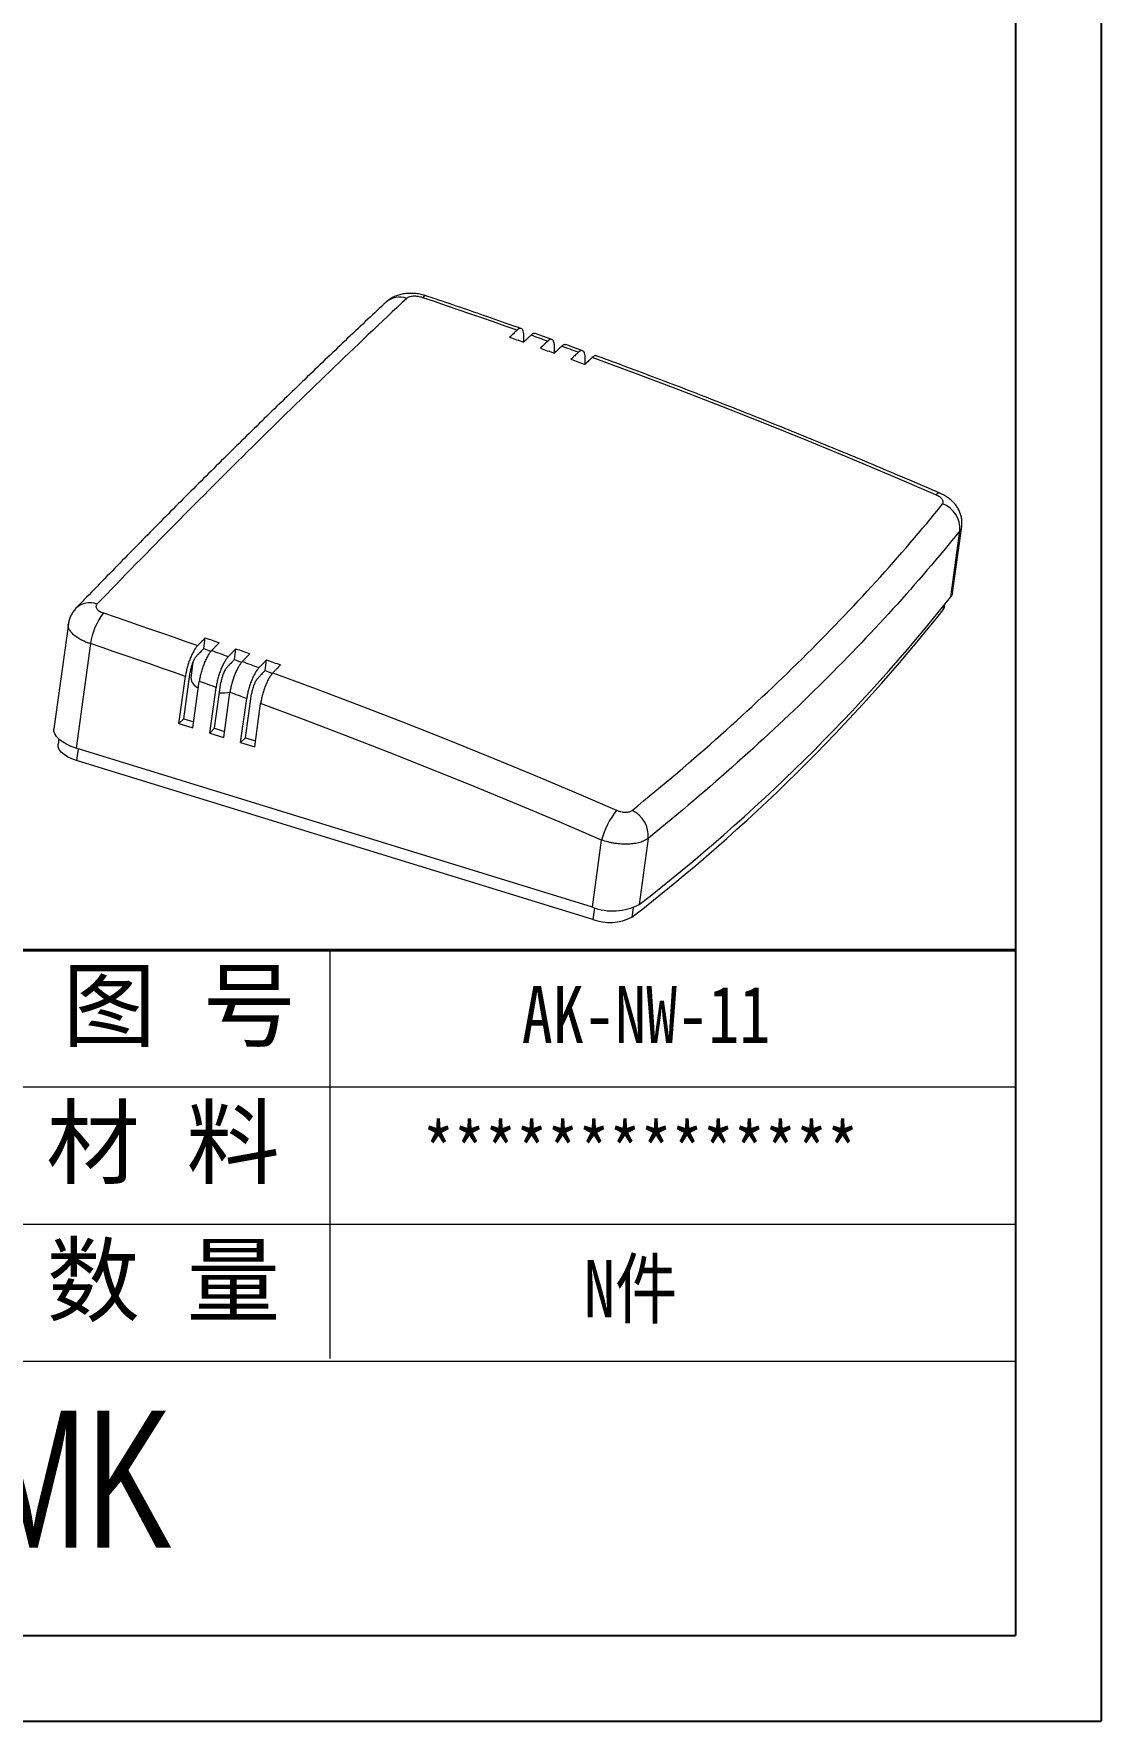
# Model space of a CAD drawing. Header units: inches. Extents: x 1477 to 2707, y 530 to 940.
# Drawn here: x 1935.1 to 2056.6, y 530.1 to 722.2 of the extents above; entities that cross this region are included whole.
import ezdxf

# ---------------------------------------------------------------- set-up
doc = ezdxf.new("R2010")
doc.units = ezdxf.units.IN
doc.layers.add('文字', color=81, linetype='Continuous')
doc.layers.add('粗实线', color=7, linetype='Continuous', lineweight=30)
doc.layers.add('细实线', color=3, linetype='Continuous', lineweight=9)
doc.styles.get("Standard").update_dxf_attribs({"font": 'txt', "bigfont": 'gbcbig.shx'})
doc.styles.add('宋体', font='', dxfattribs={"width": 0.8, "height": 3.5})
doc.styles.add('长仿宋', font='', dxfattribs={"width": 0.7, "height": 4})
doc.styles.get('宋体').set_extended_font_data('SimSun')
doc.styles.get('长仿宋').set_extended_font_data('SimSun')

msp = doc.modelspace()

# ---------------------------------------------------------------- linework, layer by layer
for p, q in [((2056.57, 939.65), (2056.57, 530.067)), ((2046.818, 929.898), (2046.818, 539.819)), ((1492.292, 539.819), (2046.818, 539.819)), ((1477.302, 530.067), (2056.57, 530.067))]:
    msp.add_line(p, q)
at = {"color": 7, "linetype": 'Continuous', "lineweight": 15}
for p, q in [((1994.066, 687.34), (1992.162, 688.023)), ((1997.555, 686.074), (1995.653, 686.767)), ((2039.452, 658.05), (2040.481, 665.575)), ((2039.664, 658.531), (2040.693, 666.057)), ((2038.743, 656.966), (2038.774, 657.187)), ((1939.046, 654.977), (1937.411, 643.026)), ((1954.453, 652.168), (1954.622, 653.399)), ((1941.557, 652.732), (1939.93, 640.834)), ((1957.944, 650.921), (1958.112, 652.153)), ((1952.176, 644.176), (1952.909, 649.536)), ((1953.225, 650.637), (1952.979, 648.84)), ((1961.432, 649.656), (1961.6, 650.888)), ((1951.629, 643.635), (1952.362, 648.995)), ((1953.225, 643.143), (1953.949, 648.431)), ((1955.141, 642.552), (1955.852, 647.748)), ((1955.689, 643.093), (1956.4, 648.289)), ((1956.738, 642.06), (1957.438, 647.175)), ((1958.654, 641.469), (1959.34, 646.482)), ((1959.202, 642.01), (1959.888, 647.023)), ((1960.251, 640.977), (1960.925, 645.901)), ((1951.629, 643.635), (1952.176, 644.176)), ((1951.629, 643.635), (1953.225, 643.143)), ((1952.176, 644.176), (1953.318, 643.824)), ((1937.959, 641.867), (1937.878, 641.27)), ((1955.141, 642.552), (1955.689, 643.093)), ((1955.141, 642.552), (1956.738, 642.06)), ((1955.689, 643.093), (1956.831, 642.741)), ((1958.654, 641.469), (1959.202, 642.01)), ((1959.202, 642.01), (1960.344, 641.658)), ((1998.673, 622.724), (1939.93, 640.834)), ((1958.654, 641.469), (1960.251, 640.977)), ((1998.72, 621.334), (1939.976, 639.444)), ((1998.673, 622.724), (1999.719, 630.37)), ((2005.037, 630.567), (2004.008, 623.041))]:
    msp.add_line(p, q, dxfattribs=at)
at = {"color": 8, "linetype": 'Continuous', "lineweight": 15}
for p, q in [((2038.627, 657.002), (2038.567, 656.565)), ((1940.157, 640.764), (1939.976, 639.444)), ((1998.901, 622.657), (1998.72, 621.334)), ((2003.311, 622.664), (2003.165, 621.599))]:
    msp.add_line(p, q, dxfattribs=at)
at = {"color": 7, "linetype": 'Continuous', "lineweight": 15, "flags": 128}
for points in [[(1990.104, 688.403), (1988.764, 688.876), (1987.424, 689.347), (1986.083, 689.814), (1984.742, 690.28), (1983.4, 690.742), (1982.058, 691.202), (1980.715, 691.659), (1979.372, 692.113)], [(1993.595, 687.156), (1993.357, 687.242), (1993.119, 687.327), (1992.881, 687.413), (1992.643, 687.498), (1992.405, 687.583), (1992.167, 687.668), (1991.929, 687.754), (1991.691, 687.839)], [(1989.26, 687.612), (1989.459, 687.542), (1989.657, 687.472), (1989.856, 687.401), (1990.054, 687.331), (1990.252, 687.26), (1990.451, 687.189), (1990.649, 687.119), (1990.847, 687.048)], [(1992.751, 686.366), (1992.949, 686.294), (1993.148, 686.223), (1993.346, 686.151), (1993.544, 686.08), (1993.742, 686.008), (1993.94, 685.937), (1994.139, 685.865), (1994.337, 685.793)], [(1997.083, 685.891), (1996.845, 685.978), (1996.607, 686.065), (1996.37, 686.151), (1996.132, 686.238), (1995.894, 686.324), (1995.656, 686.411), (1995.418, 686.497), (1995.181, 686.583)], [(1996.239, 685.101), (1996.437, 685.028), (1996.635, 684.956), (1996.833, 684.883), (1997.031, 684.81), (1997.229, 684.738), (1997.428, 684.665), (1997.626, 684.592), (1997.824, 684.519)], [(2037.768, 669.662), (2032.912, 671.743), (2028.046, 673.789), (2023.17, 675.8), (2018.286, 677.774), (2013.394, 679.712), (2008.493, 681.614), (2003.584, 683.48), (1998.667, 685.31)], [(2038.743, 656.966), (2038.706, 656.812), (2038.567, 656.565)], [(2039.664, 658.531), (2039.607, 658.316), (2039.452, 658.05)], [(1943.032, 656.22), (1944.376, 655.766), (1945.718, 655.309), (1947.06, 654.849), (1948.402, 654.387), (1949.744, 653.922), (1951.084, 653.454), (1952.425, 652.983), (1953.765, 652.51)], [(1954.622, 653.399), (1954.82, 653.329), (1955.019, 653.259), (1955.217, 653.188), (1955.415, 653.118), (1955.614, 653.047), (1955.812, 652.977), (1956.01, 652.906), (1956.209, 652.835)], [(1952.362, 648.995), (1951.013, 649.472), (1949.663, 649.946), (1948.314, 650.417), (1946.963, 650.886), (1945.612, 651.351), (1944.261, 651.814), (1942.909, 652.274), (1941.557, 652.732)], [(1954.453, 652.168), (1954.652, 652.098), (1954.85, 652.027), (1955.049, 651.957), (1955.247, 651.886), (1955.288, 651.872)], [(1955.351, 651.946), (1955.589, 651.861), (1955.827, 651.775), (1956.065, 651.69), (1956.303, 651.605), (1956.541, 651.52), (1956.779, 651.434), (1957.017, 651.349), (1957.255, 651.263)], [(1958.112, 652.153), (1958.311, 652.082), (1958.509, 652.01), (1958.707, 651.939), (1958.905, 651.867), (1959.104, 651.795), (1959.302, 651.724), (1959.5, 651.652), (1959.698, 651.58)], [(1957.944, 650.921), (1958.142, 650.85), (1958.34, 650.778), (1958.539, 650.707), (1958.737, 650.635), (1958.779, 650.62)], [(1958.841, 650.69), (1959.079, 650.604), (1959.316, 650.518), (1959.554, 650.431), (1959.792, 650.345), (1960.03, 650.258), (1960.268, 650.172), (1960.505, 650.085), (1960.743, 649.998)], [(1961.432, 649.656), (1961.63, 649.583), (1961.828, 649.511), (1962.026, 649.438), (1962.224, 649.365), (1962.268, 649.349)], [(1961.6, 650.888), (1961.798, 650.815), (1961.997, 650.743), (1962.195, 650.67), (1962.393, 650.598), (1962.591, 650.525), (1962.789, 650.452), (1962.987, 650.379), (1963.185, 650.306)], [(1962.328, 649.417), (1967.244, 647.587), (1972.153, 645.721), (1977.054, 643.819), (1981.947, 641.881), (1986.831, 639.907), (1991.706, 637.896), (1996.572, 635.85), (2001.429, 633.769)], [(1955.852, 647.748), (1955.614, 647.834), (1955.376, 647.919), (1955.138, 648.005), (1954.9, 648.09), (1954.663, 648.176), (1954.425, 648.261), (1954.187, 648.346), (1953.949, 648.431)], [(1959.34, 646.482), (1959.102, 646.569), (1958.865, 646.656), (1958.627, 646.743), (1958.389, 646.829), (1958.151, 646.916), (1957.913, 647.002), (1957.676, 647.089), (1957.438, 647.175)], [(1999.719, 630.37), (1994.901, 632.436), (1990.073, 634.466), (1985.235, 636.461), (1980.39, 638.42), (1975.535, 640.344), (1970.673, 642.232), (1965.802, 644.084), (1960.925, 645.901)], [(1939.93, 640.834), (1939.35, 641.038), (1938.826, 641.278), (1938.369, 641.547), (1937.991, 641.838), (1937.701, 642.144), (1937.506, 642.458), (1937.412, 642.772), (1937.411, 643.026)], [(1939.976, 639.444), (1939.443, 639.635), (1938.967, 639.862), (1938.563, 640.117), (1938.244, 640.393), (1938.019, 640.681), (1937.895, 640.973), (1937.876, 641.259), (1937.878, 641.27)]]:
    msp.add_lwpolyline(points, dxfattribs=at)
at = {"color": 8, "linetype": 'Continuous', "lineweight": 15}
for centre, radius, start, end in [((1976.727, 689.875), 2.309, 69.10965, 131.45995), ((1979.753, 691.839), 0.469, 80.82176, 144.30834), ((2038.142, 669.415), 0.448, 81.7216, 146.54624), ((1941.478, 655.107), 2.273, 68.60896, 133.405)]:
    msp.add_arc(centre, radius, start, end, dxfattribs=at)
at = {"color": 7, "linetype": 'Continuous', "lineweight": 15}
for centre, radius, start, end in [((2037.503, 665.837), 2.99, 354.98183, 70.01688), ((1876.916, 787.162), 207.577, 307.75347, 321.53778), ((1949.05, 651.618), 7.576, 142.596, 171.54848), ((1876.228, 785.52), 207.325, 307.75347, 321.53778), ((1954.284, 648.949), 1.309, 184.76665, 250.66919), ((1956.394, 651.661), 4.54, 268.05714, 283.6426), ((2008.498, 628.083), 9.072, 141.19515, 165.39891), ((2001.793, 630.817), 3.253, 355.59508, 64.45748), ((2000.987, 628.823), 6.523, 249.22716, 297.58533), ((2000.644, 626.488), 5.501, 249.53094, 297.28155)]:
    msp.add_arc(centre, radius, start, end, dxfattribs=at)
for points, knots in [([(1975.202, 691.602), (1974.508, 690.954), (1972.289, 688.879), (1968.534, 685.304), (1963.938, 680.88), (1959.333, 676.384), (1954.72, 671.82), (1950.099, 667.188), (1945.468, 662.482), (1942.073, 659.001), (1940.219, 657.069), (1939.915, 656.752)], [0, 0, 0, 0, 0.0594368, 0.1902251, 0.3209799, 0.4516939, 0.5823557, 0.712981, 0.8436427, 0.9743369, 1, 1, 1, 1]), ([(1977.55, 692.033), (1971.724, 686.572), (1965.872, 680.939), (1954.123, 669.335), (1948.227, 663.364), (1942.307, 657.224)], [0, 0, 0, 0, 0.5, 0.5, 1, 1, 1, 1]), ([(1979.824, 692.297), (1979.703, 692.338), (1979.403, 692.439), (1978.902, 692.539), (1978.33, 692.605), (1977.741, 692.611), (1977.165, 692.552), (1976.63, 692.428), (1976.152, 692.251), (1975.723, 692.02), (1975.405, 691.803), (1975.249, 691.646), (1975.205, 691.602)], [0, 0, 0, 0, 0.0773807, 0.1914017, 0.3041572, 0.4228708, 0.5478663, 0.6595207, 0.7639654, 0.8643757, 0.9620805, 1, 1, 1, 1]), ([(1979.372, 692.113), (1979.288, 692.141), (1979.201, 692.166), (1979.025, 692.208), (1978.933, 692.226), (1978.751, 692.252), (1978.661, 692.261), (1978.483, 692.271), (1978.394, 692.272), (1978.142, 692.261), (1977.986, 692.236), (1977.728, 692.156), (1977.622, 692.1), (1977.55, 692.033)], [0, 0, 0, 0, 0.125, 0.125, 0.25, 0.25, 0.375, 0.375, 0.5, 0.5, 0.75, 0.75, 1, 1, 1, 1]), ([(1990.574, 688.587), (1989.446, 688.985), (1986.189, 690.134), (1982.605, 691.365), (1980.15, 692.194), (1979.828, 692.302)], [0, 0, 0, 0, 0.3155092, 0.9102475, 1, 1, 1, 1]), ([(1990.104, 688.403), (1989.964, 688.272), (1989.824, 688.141), (1989.542, 687.877), (1989.401, 687.745), (1989.26, 687.612)], [0, 0, 0, 0, 0.5, 0.5, 1, 1, 1, 1]), ([(1990.834, 686.995), (1990.855, 687.152), (1990.87, 687.304), (1990.886, 687.59), (1990.886, 687.721), (1990.874, 687.961), (1990.86, 688.071), (1990.819, 688.26), (1990.792, 688.34), (1990.725, 688.47), (1990.684, 688.52), (1990.594, 688.586), (1990.543, 688.602), (1990.431, 688.602), (1990.37, 688.585), (1990.242, 688.518), (1990.175, 688.469), (1990.104, 688.403)], [0, 0, 0, 0, 0.125, 0.125, 0.25, 0.25, 0.375, 0.375, 0.5, 0.5, 0.625, 0.625, 0.75, 0.75, 0.875, 0.875, 1, 1, 1, 1]), ([(1991.691, 687.839), (1991.621, 687.773), (1991.552, 687.708), (1991.412, 687.577), (1991.343, 687.513), (1991.131, 687.314), (1990.989, 687.181), (1990.847, 687.048)], [0, 0, 0, 0, 0.25, 0.25, 0.5, 0.5, 1, 1, 1, 1]), ([(1992.149, 687.986), (1992.114, 688.009), (1991.998, 688.084), (1991.82, 687.958), (1991.695, 687.842), (1991.691, 687.839)], [0, 0, 0, 0, 0.291975, 0.9779418, 1, 1, 1, 1]), ([(1993.595, 687.156), (1993.525, 687.091), (1993.455, 687.026), (1993.316, 686.895), (1993.246, 686.83), (1993.034, 686.631), (1992.893, 686.499), (1992.751, 686.366)], [0, 0, 0, 0, 0.25, 0.25, 0.5, 0.5, 1, 1, 1, 1]), ([(1994.324, 685.747), (1994.346, 685.905), (1994.361, 686.056), (1994.376, 686.343), (1994.377, 686.474), (1994.364, 686.714), (1994.351, 686.824), (1994.31, 687.013), (1994.283, 687.093), (1994.216, 687.223), (1994.175, 687.273), (1994.084, 687.339), (1994.033, 687.356), (1993.921, 687.355), (1993.86, 687.338), (1993.733, 687.272), (1993.665, 687.222), (1993.595, 687.156)], [0, 0, 0, 0, 0.125, 0.125, 0.25, 0.25, 0.375, 0.375, 0.5, 0.5, 0.625, 0.625, 0.75, 0.75, 0.875, 0.875, 1, 1, 1, 1]), ([(1995.181, 686.583), (1995.04, 686.452), (1994.9, 686.321), (1994.618, 686.057), (1994.478, 685.925), (1994.337, 685.793)], [0, 0, 0, 0, 0.5, 0.5, 1, 1, 1, 1]), ([(1995.639, 686.73), (1995.599, 686.754), (1995.478, 686.827), (1995.3, 686.681), (1995.181, 686.583)], [0, 0, 0, 0, 0.3292107, 1, 1, 1, 1]), ([(1997.083, 685.891), (1997.013, 685.826), (1996.943, 685.76), (1996.803, 685.629), (1996.734, 685.564), (1996.522, 685.366), (1996.38, 685.233), (1996.239, 685.101)], [0, 0, 0, 0, 0.25, 0.25, 0.5, 0.5, 1, 1, 1, 1]), ([(1997.812, 684.482), (1997.834, 684.639), (1997.849, 684.79), (1997.864, 685.076), (1997.865, 685.209), (1997.852, 685.449), (1997.839, 685.558), (1997.798, 685.748), (1997.77, 685.828), (1997.703, 685.958), (1997.663, 686.008), (1997.572, 686.074), (1997.521, 686.09), (1997.409, 686.09), (1997.348, 686.073), (1997.22, 686.006), (1997.153, 685.957), (1997.083, 685.891)], [0, 0, 0, 0, 0.125, 0.125, 0.25, 0.25, 0.375, 0.375, 0.5, 0.5, 0.625, 0.625, 0.75, 0.75, 0.875, 0.875, 1, 1, 1, 1]), ([(1998.667, 685.31), (1998.598, 685.245), (1998.528, 685.18), (1998.389, 685.049), (1998.32, 684.985), (1998.107, 684.785), (1997.966, 684.652), (1997.824, 684.519)], [0, 0, 0, 0, 0.25, 0.25, 0.5, 0.5, 1, 1, 1, 1]), ([(1999.138, 685.49), (1999.134, 685.493), (1999.089, 685.523), (1998.985, 685.508), (1998.832, 685.45), (1998.723, 685.357), (1998.667, 685.31)], [0, 0, 0, 0, 0.0337646, 0.3801065, 0.6863873, 1, 1, 1, 1]), ([(2038.208, 669.857), (2037.044, 670.359), (2033.67, 671.813), (2028.073, 674.168), (2021.412, 676.901), (2014.734, 679.566), (2008.041, 682.163), (2002.84, 684.127), (1999.87, 685.223), (1999.139, 685.493)], [0, 0, 0, 0, 0.090033, 0.2608756, 0.4317187, 0.6025613, 0.7734036, 0.9442454, 1, 1, 1, 1]), ([(2038.525, 668.647), (2038.553, 668.681), (2038.573, 668.718), (2038.597, 668.797), (2038.601, 668.84), (2038.593, 668.927), (2038.581, 668.972), (2038.542, 669.063), (2038.514, 669.11), (2038.444, 669.203), (2038.403, 669.249), (2038.306, 669.34), (2038.25, 669.385), (2038.069, 669.514), (2037.926, 669.593), (2037.768, 669.662)], [0, 0, 0, 0, 0.125, 0.125, 0.25, 0.25, 0.375, 0.375, 0.5, 0.5, 0.625, 0.625, 0.75, 0.75, 1, 1, 1, 1]), ([(2040.684, 666.059), (2040.697, 666.14), (2040.735, 666.379), (2040.718, 666.776), (2040.643, 667.233), (2040.503, 667.668), (2040.306, 668.081), (2040.055, 668.466), (2039.751, 668.823), (2039.393, 669.155), (2038.972, 669.46), (2038.572, 669.696), (2038.302, 669.81), (2038.204, 669.851)], [0, 0, 0, 0, 0.0495075, 0.1472699, 0.2401733, 0.3326469, 0.4263404, 0.521031, 0.6157807, 0.7172743, 0.823149, 0.9362327, 1, 1, 1, 1]), ([(1942.307, 657.224), (1942.271, 657.186), (1942.243, 657.146), (1942.205, 657.061), (1942.194, 657.017), (1942.192, 656.926), (1942.199, 656.879), (1942.232, 656.786), (1942.257, 656.738), (1942.358, 656.6), (1942.459, 656.509), (1942.711, 656.349), (1942.864, 656.277), (1943.032, 656.22)], [0, 0, 0, 0, 0.125, 0.125, 0.25, 0.25, 0.375, 0.375, 0.5, 0.5, 0.75, 0.75, 1, 1, 1, 1]), ([(1939.922, 656.754), (1939.885, 656.719), (1939.734, 656.574), (1939.52, 656.274), (1939.29, 655.861), (1939.125, 655.426), (1939.075, 655.124), (1939.05, 654.978)], [0, 0, 0, 0, 0.07679396, 0.31239737, 0.54645002, 0.77983355, 1, 1, 1, 1]), ([(1954.622, 653.399), (1954.48, 653.252), (1954.337, 653.105), (1954.124, 652.883), (1954.052, 652.808), (1953.908, 652.659), (1953.836, 652.584), (1953.765, 652.51)], [0, 0, 0, 0, 0.5, 0.5, 0.75, 0.75, 1, 1, 1, 1]), ([(1953.765, 652.51), (1953.694, 652.436), (1953.62, 652.347), (1953.473, 652.141), (1953.399, 652.026), (1953.253, 651.772), (1953.18, 651.632), (1953.04, 651.337), (1952.972, 651.183), (1952.842, 650.858), (1952.781, 650.689), (1952.668, 650.349), (1952.616, 650.177), (1952.522, 649.828), (1952.481, 649.657), (1952.412, 649.321), (1952.383, 649.154), (1952.362, 648.995)], [0, 0, 0, 0, 0.125, 0.125, 0.25, 0.25, 0.375, 0.375, 0.5, 0.5, 0.625, 0.625, 0.75, 0.75, 0.875, 0.875, 1, 1, 1, 1]), ([(1953.611, 651.294), (1953.575, 651.257), (1953.539, 651.212), (1953.465, 651.109), (1953.428, 651.052), (1953.355, 650.925), (1953.318, 650.854), (1953.248, 650.707), (1953.215, 650.63), (1953.117, 650.386), (1953.06, 650.214), (1952.99, 649.953), (1952.969, 649.867), (1952.935, 649.699), (1952.92, 649.616), (1952.909, 649.536)], [0, 0, 0, 0, 0.125, 0.125, 0.25, 0.25, 0.375, 0.375, 0.5, 0.5, 0.75, 0.75, 0.875, 0.875, 1, 1, 1, 1]), ([(1954.453, 652.168), (1954.314, 652.023), (1954.174, 651.878), (1953.964, 651.661), (1953.893, 651.587), (1953.752, 651.44), (1953.681, 651.367), (1953.611, 651.294)], [0, 0, 0, 0, 0.5, 0.5, 0.75, 0.75, 1, 1, 1, 1]), ([(1955.351, 651.946), (1955.281, 651.872), (1955.207, 651.782), (1955.06, 651.577), (1954.986, 651.462), (1954.84, 651.208), (1954.767, 651.067), (1954.627, 650.773), (1954.559, 650.618), (1954.429, 650.293), (1954.368, 650.124), (1954.255, 649.784), (1954.203, 649.612), (1954.109, 649.263), (1954.068, 649.092), (1953.999, 648.756), (1953.97, 648.589), (1953.949, 648.431)], [0, 0, 0, 0, 0.125, 0.125, 0.25, 0.25, 0.375, 0.375, 0.5, 0.5, 0.625, 0.625, 0.75, 0.75, 0.875, 0.875, 1, 1, 1, 1]), ([(1956.209, 652.835), (1956.067, 652.688), (1955.924, 652.54), (1955.711, 652.319), (1955.639, 652.244), (1955.495, 652.095), (1955.423, 652.02), (1955.351, 651.946)], [0, 0, 0, 0, 0.5, 0.5, 0.75, 0.75, 1, 1, 1, 1]), ([(1957.255, 651.263), (1957.184, 651.19), (1957.111, 651.1), (1956.963, 650.895), (1956.89, 650.78), (1956.744, 650.525), (1956.67, 650.385), (1956.53, 650.091), (1956.463, 649.936), (1956.333, 649.61), (1956.271, 649.442), (1956.158, 649.102), (1956.106, 648.929), (1956.013, 648.581), (1955.972, 648.41), (1955.903, 648.074), (1955.874, 647.907), (1955.852, 647.748)], [0, 0, 0, 0, 0.125, 0.125, 0.25, 0.25, 0.375, 0.375, 0.5, 0.5, 0.625, 0.625, 0.75, 0.75, 0.875, 0.875, 1, 1, 1, 1]), ([(1958.112, 652.153), (1957.97, 652.006), (1957.828, 651.858), (1957.615, 651.637), (1957.543, 651.562), (1957.399, 651.413), (1957.327, 651.338), (1957.255, 651.263)], [0, 0, 0, 0, 0.5, 0.5, 0.75, 0.75, 1, 1, 1, 1]), ([(1959.698, 651.58), (1959.556, 651.433), (1959.414, 651.285), (1959.201, 651.064), (1959.129, 650.989), (1958.985, 650.84), (1958.913, 650.765), (1958.841, 650.69)], [0, 0, 0, 0, 0.5, 0.5, 0.75, 0.75, 1, 1, 1, 1]), ([(1957.101, 650.047), (1957.066, 650.01), (1957.029, 649.965), (1956.955, 649.862), (1956.919, 649.805), (1956.846, 649.678), (1956.809, 649.607), (1956.739, 649.46), (1956.705, 649.383), (1956.608, 649.139), (1956.55, 648.967), (1956.48, 648.705), (1956.46, 648.62), (1956.425, 648.452), (1956.411, 648.368), (1956.4, 648.289)], [0, 0, 0, 0, 0.125, 0.125, 0.25, 0.25, 0.375, 0.375, 0.5, 0.5, 0.75, 0.75, 0.875, 0.875, 1, 1, 1, 1]), ([(1957.944, 650.921), (1957.804, 650.776), (1957.664, 650.631), (1957.455, 650.414), (1957.384, 650.34), (1957.242, 650.193), (1957.172, 650.12), (1957.101, 650.047)], [0, 0, 0, 0, 0.5, 0.5, 0.75, 0.75, 1, 1, 1, 1]), ([(1958.841, 650.69), (1958.77, 650.617), (1958.696, 650.527), (1958.549, 650.322), (1958.476, 650.207), (1958.329, 649.952), (1958.256, 649.812), (1958.116, 649.518), (1958.048, 649.363), (1957.853, 648.874), (1957.739, 648.529), (1957.598, 648.008), (1957.558, 647.837), (1957.488, 647.5), (1957.459, 647.333), (1957.438, 647.175)], [0, 0, 0, 0, 0.125, 0.125, 0.25, 0.25, 0.375, 0.375, 0.5, 0.5, 0.75, 0.75, 0.875, 0.875, 1, 1, 1, 1]), ([(1960.743, 649.998), (1960.672, 649.924), (1960.598, 649.834), (1960.451, 649.629), (1960.378, 649.514), (1960.231, 649.259), (1960.158, 649.119), (1960.018, 648.825), (1959.951, 648.67), (1959.82, 648.344), (1959.759, 648.176), (1959.646, 647.836), (1959.594, 647.662), (1959.5, 647.315), (1959.46, 647.144), (1959.39, 646.808), (1959.362, 646.64), (1959.34, 646.482)], [0, 0, 0, 0, 0.125, 0.125, 0.25, 0.25, 0.375, 0.375, 0.5, 0.5, 0.625, 0.625, 0.75, 0.75, 0.875, 0.875, 1, 1, 1, 1]), ([(1961.432, 649.656), (1961.292, 649.511), (1961.153, 649.367), (1960.944, 649.149), (1960.873, 649.075), (1960.731, 648.928), (1960.66, 648.855), (1960.589, 648.781)], [0, 0, 0, 0, 0.5, 0.5, 0.75, 0.75, 1, 1, 1, 1]), ([(1961.6, 650.888), (1961.459, 650.741), (1961.317, 650.594), (1961.104, 650.373), (1961.031, 650.298), (1960.887, 650.148), (1960.815, 650.073), (1960.743, 649.998)], [0, 0, 0, 0, 0.5, 0.5, 0.75, 0.75, 1, 1, 1, 1]), ([(1962.328, 649.417), (1962.257, 649.343), (1962.183, 649.253), (1962.036, 649.048), (1961.963, 648.933), (1961.816, 648.678), (1961.743, 648.538), (1961.603, 648.244), (1961.535, 648.089), (1961.405, 647.762), (1961.344, 647.595), (1961.231, 647.255), (1961.178, 647.08), (1961.085, 646.734), (1961.044, 646.563), (1960.975, 646.226), (1960.946, 646.059), (1960.925, 645.901)], [0, 0, 0, 0, 0.125, 0.125, 0.25, 0.25, 0.375, 0.375, 0.5, 0.5, 0.625, 0.625, 0.75, 0.75, 0.875, 0.875, 1, 1, 1, 1]), ([(1963.185, 650.306), (1963.043, 650.159), (1962.901, 650.012), (1962.688, 649.791), (1962.616, 649.716), (1962.472, 649.566), (1962.4, 649.492), (1962.328, 649.417)], [0, 0, 0, 0, 0.5, 0.5, 0.75, 0.75, 1, 1, 1, 1]), ([(1960.589, 648.781), (1960.518, 648.708), (1960.443, 648.602), (1960.333, 648.412), (1960.297, 648.342), (1960.227, 648.194), (1960.193, 648.117), (1960.128, 647.955), (1960.097, 647.87), (1960.041, 647.7), (1960.015, 647.614), (1959.945, 647.353), (1959.909, 647.183), (1959.888, 647.023)], [0, 0, 0, 0, 0.25, 0.25, 0.375, 0.375, 0.5, 0.5, 0.625, 0.625, 0.75, 0.75, 1, 1, 1, 1]), ([(2001.429, 633.769), (2001.586, 633.7), (2001.753, 633.647), (2002.01, 633.591), (2002.095, 633.576), (2002.263, 633.556), (2002.348, 633.551), (2002.51, 633.549), (2002.588, 633.553), (2002.736, 633.569), (2002.808, 633.582), (2003.004, 633.634), (2003.114, 633.685), (2003.196, 633.752)], [0, 0, 0, 0, 0.25, 0.25, 0.375, 0.375, 0.5, 0.5, 0.625, 0.625, 0.75, 0.75, 1, 1, 1, 1]), ([(2005.037, 630.567), (2004.915, 630.47), (2004.771, 630.382), (2004.448, 630.226), (2004.27, 630.16), (2003.88, 630.047), (2003.665, 630.002), (2003.219, 629.936), (2002.986, 629.915), (2002.499, 629.897), (2002.244, 629.9), (2001.736, 629.931), (2001.48, 629.959), (2001.091, 630.019), (2000.961, 630.042), (2000.705, 630.093), (2000.579, 630.121), (2000.203, 630.214), (1999.958, 630.287), (1999.719, 630.37)], [0, 0, 0, 0, 0.125, 0.125, 0.25, 0.25, 0.375, 0.375, 0.5, 0.5, 0.625, 0.625, 0.75, 0.75, 0.8125, 0.8125, 0.875, 0.875, 1, 1, 1, 1])]:
    msp.add_open_spline(points, degree=3, knots=knots, dxfattribs=at)
for points in [[(2003.196, 633.752), (2010.198, 639.448), (2023.083, 650.958), (2033.751, 662.711), (2038.525, 668.647)], [(2040.481, 665.575), (2035.689, 659.62), (2024.984, 647.829), (2012.059, 636.281), (2005.037, 630.567)]]:
    msp.add_open_spline(points, degree=3, dxfattribs=at)
at = {"color": 8, "linetype": 'Continuous', "lineweight": 15}
for points, knots in [([(2040.679, 666.06), (2040.674, 665.999), (2040.657, 665.826), (2040.55, 665.674), (2040.481, 665.575)], [0, 0, 0, 0, 0.3556428, 1, 1, 1, 1]), ([(1941.557, 652.732), (1941.419, 652.778), (1941.141, 652.872), (1940.787, 653.022), (1940.484, 653.17), (1940.228, 653.313), (1939.991, 653.466), (1939.778, 653.625), (1939.59, 653.788), (1939.428, 653.955), (1939.291, 654.126), (1939.147, 654.357), (1939.061, 654.589), (1939.032, 654.814), (1939.042, 654.924), (1939.047, 654.978)], [0, 0, 0, 0, 0.089204, 0.1795032, 0.2469442, 0.3148541, 0.3842431, 0.4541432, 0.5215648, 0.5894549, 0.6588226, 0.7287009, 0.8643424, 0.9331917, 1, 1, 1, 1])]:
    msp.add_open_spline(points, degree=3, knots=knots, dxfattribs=at)
at = {"layer": '粗实线', "color": 7, "lineweight": 40}
msp.add_line((2046.818, 617.834), (1812.771, 617.834), dxfattribs=at)
at = {"layer": '细实线', "color": 7}
for p, q in [((1968.803, 617.834), (1968.803, 571.353)), ((2046.818, 602.231), (1929.795, 602.231)), ((2046.818, 586.628), (1929.795, 586.628)), ((2046.818, 571.025), (1695.747, 571.025))]:
    msp.add_line(p, q, dxfattribs=at)

# ---------------------------------------------------------------- texts
at = {"layer": '文字', "color": 0, "char_height": 5.85119, "width": 67.64634, "attachment_point": 1, "style": '宋体'}
for s, insert in [('{\\H1.111x;AK-NW-11}', (1990.634, 613.759)), ('{\\H1.111x;**************}', (1979.379, 598.155)), ('{\\H1.111x;N件}', (1997.711, 582.552))]:
    msp.add_mtext(s, dxfattribs=dict(at, insert=insert))
at = {"layer": '粗实线', "insert": (1898.968, 565.438), "char_height": 15.60318, "width": 174.97418, "attachment_point": 1, "style": '长仿宋'}
msp.add_mtext('{\\fSTXinwei|b0|i0|c134|p2;SZOMK}', dxfattribs=at)
at = {"layer": '细实线', "color": 7, "char_height": 7.80159, "attachment_point": 1}
for s, insert, width in [('{\\fSimSun|b0|i0|c134|p54;图 号}', (1938.374, 615.466), 39.00794), ('{\\fSimSun|b0|i0|c134|p54;材 料   }', (1936.524, 599.863), 39.00794), ('{\\fSimSun|b0|i0|c134|p54;数 量}', (1936.562, 584.183), 35.24856)]:
    msp.add_mtext(s, dxfattribs=dict(at, insert=insert, width=width))

doc.saveas('drawing.dxf')
